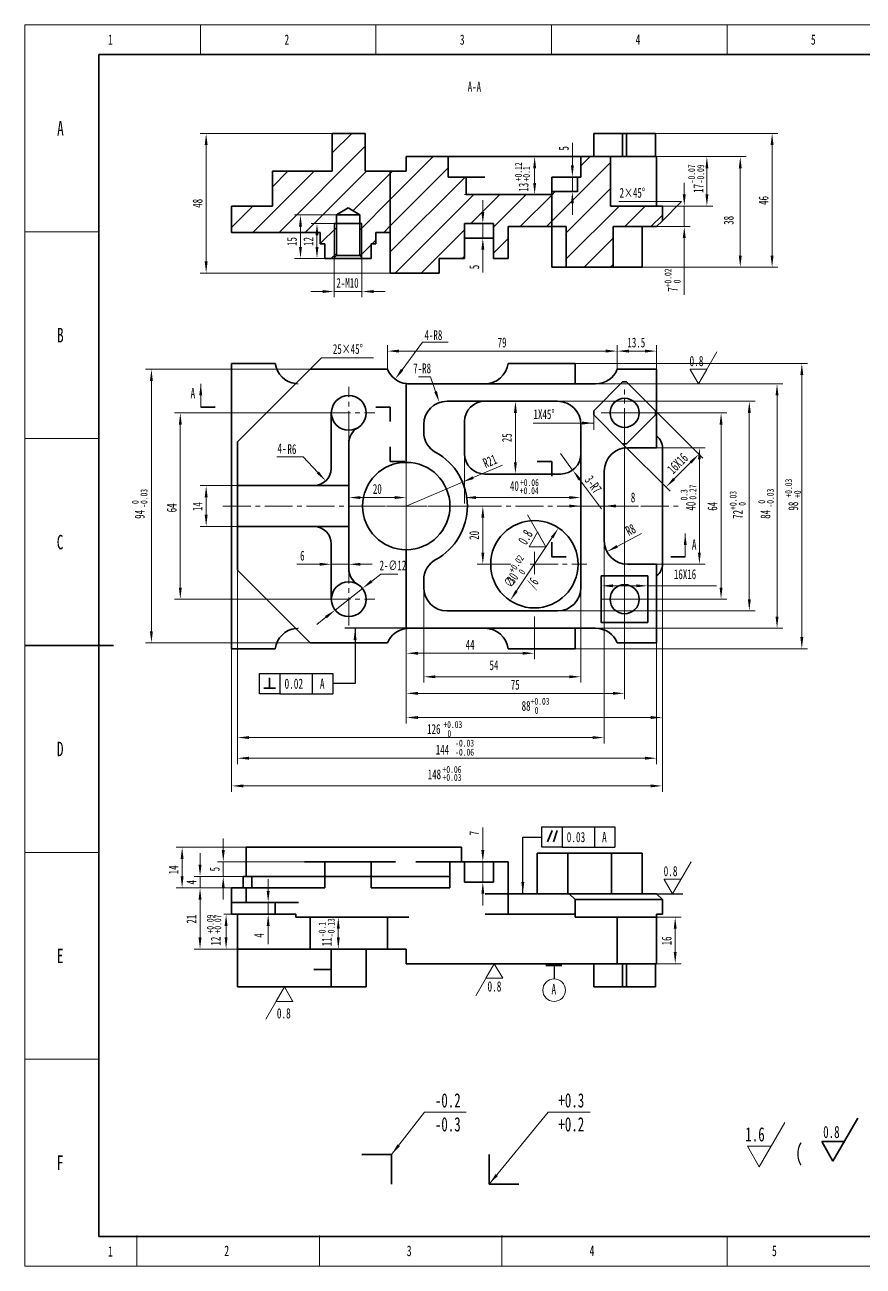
# Model space of a CAD drawing. Header units: millimetres. Extents: x 3154 to 3910, y 100 to 635.
# Drawn here: x 3154 to 3515, y 100 to 635 of the extents above; entities that cross this region are included whole.
import ezdxf

# ---------------------------------------------------------------- set-up
doc = ezdxf.new("R2010")
doc.units = ezdxf.units.MM
doc.linetypes.add('点画线', pattern=[18, 12, -2, 2, -2])
doc.linetypes.add('虚线', pattern=[2, 1, -1])
doc.layers.get('0').update_dxf_attribs({"lineweight": 35})
for name, color, linetype, lineweight in [('EB0', 7, 'Continuous', 35), ('中心线层', 1, '点画线', 18), ('剖面线层', 4, 'Continuous', 18), ('尺寸线层', 3, 'Continuous', 18), ('虚线层', 6, '虚线', 18)]:
    doc.layers.add(name, color=color, linetype=linetype, lineweight=lineweight)
doc.styles.add('UserTxtStyle2', font='', dxfattribs={"width": 0.667})
doc.styles.add('标准', font='', dxfattribs={"width": 0.667})
doc.styles.get('UserTxtStyle2').set_extended_font_data('宋体')
doc.styles.get('标准').set_extended_font_data('宋体')

msp = doc.modelspace()

# ---------------------------------------------------------------- hatches: boundary and pattern name
for points in [[(3232.17, 587.81), (3231.55, 582.79), (3232.8, 582.79)], [(3475.94, 587.81), (3475.31, 582.79), (3476.57, 582.79)], [(3373.67, 577.78), (3373.04, 572.76), (3374.3, 572.76)], [(3447.86, 577.78), (3447.24, 572.76), (3448.49, 572.76)], [(3462.23, 577.78), (3461.6, 572.76), (3462.86, 572.76)], [(3389.92, 569), (3390.55, 574.02), (3389.3, 574.02)], [(3373.67, 561.48), (3374.3, 566.49), (3373.04, 566.49)], [(3389.92, 562.73), (3389.3, 557.71), (3390.55, 557.71)], [(3438.11, 556.46), (3438.74, 561.48), (3437.48, 561.48)], [(3447.86, 556.46), (3448.49, 561.48), (3447.24, 561.48)], [(3272.8, 552.7), (3272.17, 547.68), (3273.43, 547.68)], [(3351.35, 548.94), (3351.98, 553.95), (3350.72, 553.95)], [(3279.91, 548.94), (3279.28, 543.92), (3280.54, 543.92)], [(3438.11, 547.68), (3437.48, 542.67), (3438.74, 542.67)], [(3351.35, 542.67), (3350.72, 537.65), (3351.98, 537.65)], [(3272.8, 533.89), (3273.43, 538.9), (3272.17, 538.9)], [(3279.91, 533.89), (3280.54, 538.9), (3279.28, 538.9)], [(3462.23, 530.13), (3462.86, 535.14), (3461.6, 535.14)], [(3475.94, 530.13), (3476.57, 535.14), (3475.31, 535.14)], [(3232.17, 527.62), (3232.8, 532.63), (3231.55, 532.63)], [(3287.33, 519.7), (3282.31, 520.32), (3282.31, 519.07)], [(3299.24, 519.7), (3304.26, 519.07), (3304.26, 520.32)], [(3310.24, 494.03), (3315.26, 493.4), (3315.26, 494.66)], [(3409.26, 494.03), (3404.24, 494.66), (3404.24, 493.4)], [(3409.26, 494.03), (3414.27, 493.4), (3414.27, 494.66)], [(3426.21, 494.03), (3421.19, 494.66), (3421.19, 493.4)], [(3488.75, 488.74), (3488.12, 483.73), (3489.38, 483.73)], [(3208.6, 486.24), (3207.97, 481.22), (3209.22, 481.22)], [(3313.57, 481.93), (3317.06, 485.59), (3316.05, 486.34)], [(3332.64, 471.89), (3331.59, 476.84), (3330.4, 476.42)], [(3478.07, 479.97), (3477.45, 474.95), (3478.7, 474.95)], [(3365.39, 472.44), (3364.76, 467.43), (3366.02, 467.43)], [(3466.14, 472.44), (3465.51, 467.43), (3466.77, 467.43)], [(3221.04, 467.43), (3220.41, 462.41), (3221.67, 462.41)], [(3453.96, 467.43), (3453.34, 462.41), (3454.59, 462.41)], [(3444.41, 449.62), (3440.42, 446.52), (3441.31, 445.63)], [(3444.63, 452.38), (3444.01, 447.36), (3445.26, 447.36)], [(3365.39, 441.09), (3366.02, 446.11), (3364.76, 446.11)], [(3283.68, 438.08), (3280.73, 442.19), (3279.81, 441.34)], [(3342.61, 437.59), (3347.47, 438.97), (3346.98, 440.13)], [(3390.04, 442.81), (3392.52, 438.4), (3393.53, 439.15)], [(3430.22, 435.43), (3434.21, 438.54), (3433.33, 439.42)], [(3232.17, 436.08), (3231.55, 431.06), (3232.8, 431.06)], [(3293.61, 430.95), (3298.63, 430.33), (3298.63, 431.58)], [(3318.37, 430.95), (3313.35, 431.58), (3313.35, 430.33)], [(3343.45, 430.95), (3348.46, 430.33), (3348.46, 431.58)], [(3393.61, 430.95), (3388.59, 431.58), (3388.59, 430.33)], [(3393.61, 427.3), (3388.59, 427.93), (3388.59, 426.67)], [(3403.64, 427.3), (3408.65, 426.67), (3408.65, 427.93)], [(3232.17, 418.52), (3232.8, 423.54), (3231.55, 423.54)], [(3351.35, 427.3), (3350.72, 422.28), (3351.98, 422.28)], [(3383.98, 417.87), (3380.68, 414.04), (3381.72, 413.35)], [(3351.35, 402.22), (3351.98, 407.23), (3350.72, 407.23)], [(3404.77, 407.62), (3409.51, 409.38), (3408.93, 410.49)], [(3444.63, 402.22), (3445.26, 407.23), (3444.01, 407.23)], [(3286.09, 402.22), (3281.07, 402.85), (3281.07, 401.59)], [(3293.61, 402.22), (3298.63, 401.59), (3298.63, 402.85)], [(3221.04, 387.17), (3221.67, 392.19), (3220.41, 392.19)], [(3299.53, 391.82), (3303.86, 394.43), (3303.08, 395.41)], [(3363.1, 386.57), (3366.41, 390.4), (3365.37, 391.09)], [(3402.38, 392.94), (3407.4, 392.31), (3407.4, 393.56)], [(3422.45, 392.94), (3417.43, 393.56), (3417.43, 392.31)], [(3453.96, 387.17), (3454.59, 392.19), (3453.34, 392.19)], [(3466.14, 382.15), (3466.77, 387.17), (3465.51, 387.17)], [(3287.7, 382.52), (3283.37, 379.91), (3284.14, 378.93)], [(3478.07, 374.63), (3478.7, 379.65), (3477.45, 379.65)], [(3208.6, 368.36), (3209.22, 373.38), (3207.97, 373.38)], [(3488.75, 365.85), (3489.38, 370.87), (3488.12, 370.87)], [(3318.37, 363.89), (3323.38, 363.26), (3323.38, 364.52)], [(3373.54, 363.89), (3368.53, 364.52), (3368.53, 363.26)], [(3325.89, 353.76), (3330.91, 353.13), (3330.91, 354.38)], [(3393.61, 353.76), (3388.59, 354.38), (3388.59, 353.13)], [(3318.37, 346.62), (3323.38, 345.99), (3323.38, 347.25)], [(3412.42, 346.62), (3407.4, 347.25), (3407.4, 345.99)], [(3318.37, 336.21), (3323.38, 335.58), (3323.38, 336.84)], [(3428.72, 336.21), (3423.7, 336.84), (3423.7, 335.58)], [(3245.63, 327.58), (3250.65, 326.95), (3250.65, 328.2)], [(3403.64, 327.58), (3398.62, 328.2), (3398.62, 326.95)], [(3245.63, 318.69), (3250.65, 318.06), (3250.65, 319.32)], [(3426.21, 318.69), (3421.19, 319.32), (3421.19, 318.06)], [(3243.13, 306.75), (3248.14, 306.13), (3248.14, 307.38)], [(3428.72, 306.75), (3423.7, 307.38), (3423.7, 306.13)], [(3221.83, 280.34), (3221.2, 275.33), (3222.45, 275.33)], [(3239.54, 274.07), (3240.17, 279.09), (3238.92, 279.09)], [(3351.35, 274.07), (3351.98, 279.09), (3350.72, 279.09)], [(3229.54, 267.8), (3230.16, 272.82), (3228.91, 272.82)], [(3221.83, 262.79), (3222.45, 267.8), (3221.2, 267.8)], [(3239.54, 267.8), (3238.92, 262.79), (3240.17, 262.79)], [(3229.54, 262.79), (3228.91, 257.77), (3230.16, 257.77)], [(3229.54, 262.79), (3228.91, 257.77), (3230.16, 257.77)], [(3351.35, 265.3), (3350.72, 260.28), (3351.98, 260.28)], [(3258.89, 256.52), (3259.51, 261.53), (3258.26, 261.53)], [(3240.76, 251.5), (3240.13, 246.49), (3241.38, 246.49)], [(3258.89, 251.5), (3258.26, 246.49), (3259.51, 246.49)], [(3289.1, 250.25), (3288.48, 245.23), (3289.73, 245.23)], [(3434.21, 250.25), (3433.59, 245.23), (3434.84, 245.23)], [(3229.54, 236.45), (3230.16, 241.47), (3228.91, 241.47)], [(3240.76, 236.45), (3241.38, 241.47), (3240.13, 241.47)], [(3289.1, 236.45), (3289.73, 241.47), (3288.48, 241.47)], [(3434.21, 230.18), (3434.84, 235.2), (3433.59, 235.2)]]:
    msp.add_hatch(color=0).paths.add_polyline_path(points, flags=0)
at = {"layer": 'EB0', "linetype": 'Continuous', "lineweight": 18}
for points in [[(3229.85, 479.97), (3229.22, 474.95), (3230.47, 474.95)], [(3438.53, 415.46), (3437.9, 410.45), (3439.16, 410.45)]]:
    msp.add_hatch(color=7, dxfattribs=at).paths.add_polyline_path(points, flags=0)
at = {"layer": '尺寸线层'}
msp.add_hatch(color=0, dxfattribs=at).paths.add_polyline_path([(3399.12, 463.03), (3394.1, 462.41), (3394.1, 463.66)], flags=0)
at = {"layer": '尺寸线层', "linetype": 'Continuous', "lineweight": -2}
for points in [[(3296.33, 374.63), (3296.96, 369.61), (3295.7, 369.61)], [(3368.57, 260.28), (3367.95, 265.3), (3369.2, 265.3)]]:
    msp.add_hatch(color=0, dxfattribs=at).paths.add_polyline_path(points, flags=0)
at = {"layer": '尺寸线层', "linetype": 'Continuous', "lineweight": 18}
for points in [[(3311.98, 147.95), (3314.61, 152.35), (3315.62, 151.57)], [(3354.08, 135.22), (3356.82, 139.56), (3357.8, 138.75)]]:
    msp.add_hatch(color=7, dxfattribs=at).paths.add_polyline_path(points, flags=0)

# ---------------------------------------------------------------- linework, layer by layer
at = {"color": 7}
for p, q in [((3502.18, 145.15), (3512.85, 163.64)), ((3497.33, 153.55), (3507.03, 153.55)), ((3502.18, 145.15), (3497.33, 153.55))]:
    msp.add_line(p, q, dxfattribs=at)
at = {"layer": 'EB0', "color": 7, "linetype": 'Continuous', "lineweight": 18}
for p, q in [((3154.07, 99.91), (3154.07, 634.56)), ((3154.07, 634.56), (3910.22, 634.56)), ((3229.68, 621.83), (3229.68, 634.56)), ((3305.3, 621.83), (3305.3, 634.56)), ((3380.91, 621.83), (3380.91, 634.56)), ((3456.53, 621.83), (3456.53, 634.56)), ((3154.07, 545.45), (3185.89, 545.45)), ((3229.85, 469.93), (3229.85, 479.97)), ((3154.07, 456.34), (3185.89, 456.34)), ((3438.53, 405.43), (3438.53, 415.46)), ((3154.07, 367.23), (3185.89, 367.23)), ((3154.07, 278.12), (3185.89, 278.12)), ((3154.07, 189.01), (3185.89, 189.01)), ((3202.28, 99.91), (3202.28, 113.15)), ((3280.94, 99.91), (3280.94, 113.15)), ((3359.6, 99.91), (3359.6, 113.15)), ((3456.53, 99.91), (3456.53, 112.64)), ((3910.22, 99.91), (3154.07, 99.91))]:
    msp.add_line(p, q, dxfattribs=at)
at = {"layer": 'EB0', "color": 7, "linetype": 'Continuous', "lineweight": 35}
for p, q in [((3185.89, 621.83), (3185.89, 112.64)), ((3897.49, 621.83), (3185.89, 621.83)), ((3286.52, 571.51), (3286.52, 587.81)), ((3286.52, 587.81), (3300.71, 587.81)), ((3300.71, 587.81), (3300.71, 571.51)), ((3399.12, 587.81), (3411.53, 587.81)), ((3399.12, 587.81), (3399.12, 577.78)), ((3411.53, 587.81), (3413.3, 587.81)), ((3411.53, 587.81), (3411.53, 577.78)), ((3413.3, 587.81), (3425.72, 587.81)), ((3413.3, 587.81), (3413.3, 577.78)), ((3425.72, 587.81), (3425.72, 577.78)), ((3336.4, 577.78), (3318.37, 577.78)), ((3318.37, 571.51), (3318.37, 577.78)), ((3383.57, 577.78), (3336.4, 577.78)), ((3336.4, 569), (3336.4, 577.78)), ((3393.61, 577.78), (3383.57, 577.78)), ((3406.31, 577.78), (3393.61, 577.78)), ((3393.61, 577.78), (3393.61, 569)), ((3406.31, 577.78), (3413.67, 577.78)), ((3406.31, 577.78), (3406.31, 556.46)), ((3413.67, 577.78), (3426.21, 577.78)), ((3426.21, 577.78), (3426.21, 556.46)), ((3260.68, 571.51), (3286.52, 571.51)), ((3260.68, 571.51), (3260.68, 556.46)), ((3300.71, 571.51), (3311.46, 571.51)), ((3311.46, 571.51), (3318.37, 571.51)), ((3311.46, 527.62), (3311.46, 571.51)), ((3336.4, 569), (3344.12, 569)), ((3352.22, 569), (3344.12, 569)), ((3344.12, 561.48), (3344.12, 569)), ((3392.08, 569), (3381.02, 569)), ((3381.02, 562.73), (3381.02, 569)), ((3392.08, 569), (3393.61, 569)), ((3392.08, 569), (3392.08, 562.73)), ((3344.12, 561.48), (3381.02, 561.48)), ((3381.02, 562.73), (3392.08, 562.73)), ((3381.02, 547.68), (3381.02, 562.73)), ((3260.68, 556.46), (3243.13, 556.46)), ((3243.13, 556.46), (3243.13, 545.17)), ((3428.72, 556.46), (3406.31, 556.46)), ((3428.72, 550.19), (3428.72, 556.46)), ((3293.29, 555.71), (3288.27, 552.7)), ((3298.3, 552.7), (3288.27, 552.7)), ((3288.27, 552.7), (3288.27, 535.14)), ((3298.3, 552.7), (3293.29, 555.71)), ((3298.3, 535.14), (3298.3, 552.7)), ((3343.46, 542.67), (3343.46, 548.94)), ((3355.97, 548.94), (3343.46, 548.94)), ((3355.97, 548.94), (3355.97, 542.67)), ((3362.26, 547.68), (3381.02, 547.68)), ((3362.26, 547.68), (3362.26, 533.89)), ((3381.02, 530.13), (3381.02, 547.68)), ((3381.02, 547.68), (3387.31, 547.68)), ((3387.31, 547.68), (3387.31, 530.13)), ((3407.42, 547.68), (3426.21, 547.68)), ((3407.42, 530.13), (3407.42, 547.68)), ((3419.94, 530.13), (3419.94, 547.68)), ((3428.72, 550.19), (3426.21, 547.68)), ((3281.34, 545.17), (3243.13, 545.17)), ((3281.34, 545.17), (3281.34, 540.16)), ((3281.34, 540.16), (3283.25, 540.16)), ((3283.25, 540.16), (3283.25, 533.89)), ((3303.32, 533.89), (3303.32, 540.16)), ((3305.23, 540.16), (3303.32, 540.16)), ((3311.46, 545.17), (3305.23, 545.17)), ((3305.23, 540.16), (3305.23, 545.17)), ((3343.45, 533.89), (3343.45, 542.67)), ((3343.46, 542.67), (3343.45, 542.67)), ((3343.46, 542.67), (3355.97, 542.67)), ((3355.99, 542.67), (3355.97, 542.67)), ((3355.99, 542.67), (3355.99, 533.89)), ((3288.27, 535.14), (3287.02, 533.89)), ((3288.27, 535.14), (3298.3, 535.14)), ((3299.56, 533.89), (3298.3, 535.14)), ((3283.25, 533.89), (3287.02, 533.89)), ((3299.56, 533.89), (3287.02, 533.89)), ((3299.56, 533.89), (3303.32, 533.89)), ((3332.49, 533.89), (3332.49, 527.62)), ((3343.45, 533.89), (3332.49, 533.89)), ((3362.26, 533.89), (3355.99, 533.89)), ((3387.31, 530.13), (3381.02, 530.13)), ((3407.42, 530.13), (3387.31, 530.13)), ((3419.94, 530.13), (3407.42, 530.13)), ((3332.49, 527.62), (3311.46, 527.62)), ((3243.13, 488.74), (3261.95, 488.74)), ((3243.13, 365.85), (3243.13, 488.74)), ((3362.24, 488.74), (3391.1, 488.74)), ((3391.1, 488.74), (3391.1, 479.97)), ((3245.63, 454.89), (3276.98, 486.24)), ((3276.98, 486.24), (3310.24, 486.24)), ((3426.21, 486.24), (3409.26, 486.24)), ((3426.21, 452.38), (3426.21, 486.24)), ((3318.37, 480.04), (3318.37, 446.11)), ((3399.94, 479.97), (3319.56, 479.97)), ((3411.53, 480.73), (3399.12, 468.31)), ((3413.3, 480.73), (3411.53, 480.73)), ((3425.72, 468.31), (3413.3, 480.73)), ((3383.57, 472.44), (3335.92, 472.44)), ((3236.12, 469.93), (3229.85, 469.93)), ((3286.09, 443.6), (3286.09, 467.43)), ((3311.46, 469.93), (3305.19, 469.93)), ((3311.46, 463.66), (3311.46, 469.93)), ((3399.12, 468.31), (3399.12, 466.54)), ((3399.12, 466.54), (3411.53, 454.13)), ((3413.3, 454.13), (3425.72, 466.54)), ((3425.72, 466.54), (3425.72, 468.31)), ((3325.89, 462.41), (3325.89, 459.15)), ((3343.45, 463.66), (3343.45, 449.87)), ((3393.61, 392.19), (3393.61, 462.41)), ((3245.63, 436.08), (3245.63, 454.89)), ((3293.61, 454.39), (3293.61, 436.08)), ((3311.46, 446.49), (3311.46, 452.76)), ((3411.53, 454.13), (3413.3, 454.13)), ((3413.67, 452.38), (3426.21, 452.38)), ((3428.72, 452.38), (3428.72, 402.22)), ((3317.73, 446.49), (3311.46, 446.49)), ((3381.02, 446.49), (3374.75, 446.49)), ((3381.02, 440.22), (3381.02, 446.49)), ((3352.22, 441.09), (3384.83, 441.09)), ((3403.64, 412.25), (3403.64, 442.35)), ((3245.63, 418.52), (3245.63, 436.08)), ((3245.63, 436.08), (3293.61, 436.08)), ((3293.61, 436.08), (3293.61, 418.52)), ((3245.63, 399.71), (3245.63, 418.52)), ((3293.61, 418.52), (3245.63, 418.52)), ((3293.61, 418.52), (3293.61, 400.2)), ((3381.02, 405.43), (3381.02, 411.7)), ((3286.09, 387.17), (3286.09, 411)), ((3318.37, 408.49), (3318.37, 374.56)), ((3387.29, 405.43), (3381.02, 405.43)), ((3426.21, 402.22), (3413.67, 402.22)), ((3426.21, 368.36), (3426.21, 402.22)), ((3438.53, 405.43), (3432.26, 405.43)), ((3276.98, 368.36), (3245.63, 399.71)), ((3402.38, 397.2), (3402.38, 377.14)), ((3422.45, 397.2), (3402.38, 397.2)), ((3422.45, 377.14), (3422.45, 397.2)), ((3325.89, 395.45), (3325.89, 392.19)), ((3335.92, 382.15), (3383.57, 382.15)), ((3399.94, 374.63), (3319.56, 374.63)), ((3391.1, 374.63), (3391.1, 365.85)), ((3402.38, 377.14), (3422.45, 377.14)), ((3154.07, 367.23), (3192.26, 367.23)), ((3261.95, 365.85), (3243.13, 365.85)), ((3310.24, 368.36), (3276.98, 368.36)), ((3391.1, 365.85), (3362.24, 365.85)), ((3409.26, 368.36), (3426.21, 368.36)), ((3295.02, 280.34), (3249.4, 280.34)), ((3249.4, 280.34), (3249.4, 267.8)), ((3305.31, 280.34), (3295.02, 280.34)), ((3342.19, 280.34), (3305.31, 280.34)), ((3342.19, 274.07), (3342.19, 280.34)), ((3274.48, 274.07), (3283.25, 274.07)), ((3283.25, 274.07), (3303.32, 274.07)), ((3283.25, 274.07), (3283.25, 267.8)), ((3303.32, 274.07), (3313.78, 274.07)), ((3303.32, 274.07), (3303.32, 267.8)), ((3337.18, 274.07), (3322.47, 274.07)), ((3343.45, 274.07), (3337.18, 274.07)), ((3337.18, 274.07), (3337.18, 262.79)), ((3355.99, 274.07), (3343.45, 274.07)), ((3343.45, 265.3), (3343.45, 274.07)), ((3362.26, 274.07), (3355.99, 274.07)), ((3355.99, 265.3), (3355.99, 274.07)), ((3362.26, 274.07), (3362.26, 260.28)), ((3374.8, 277.84), (3388.02, 277.84)), ((3374.8, 277.84), (3374.8, 260.28)), ((3388.02, 277.84), (3406.72, 277.84)), ((3388.02, 277.84), (3388.02, 260.28)), ((3406.72, 277.84), (3419.94, 277.84)), ((3406.72, 277.84), (3406.72, 260.28)), ((3419.94, 277.84), (3419.94, 260.28)), ((3248.14, 267.8), (3251.9, 267.8)), ((3248.14, 267.8), (3248.14, 262.79)), ((3251.9, 267.8), (3275.73, 267.8)), ((3251.9, 267.8), (3251.9, 262.79)), ((3275.73, 267.8), (3283.25, 267.8)), ((3283.25, 267.8), (3293.29, 267.8)), ((3283.25, 267.8), (3283.25, 262.79)), ((3293.29, 267.8), (3303.32, 267.8)), ((3303.32, 267.8), (3310.84, 267.8)), ((3303.32, 267.8), (3303.32, 266.55)), ((3303.32, 267.8), (3303.32, 266.55)), ((3310.84, 267.8), (3329.65, 267.8)), ((3329.65, 267.8), (3337.18, 267.8)), ((3243.13, 262.79), (3243.13, 256.52)), ((3249.4, 262.79), (3243.13, 262.79)), ((3283.25, 262.79), (3249.4, 262.79)), ((3249.4, 262.79), (3249.4, 256.52)), ((3303.32, 262.79), (3303.32, 266.55)), ((3303.32, 262.79), (3303.32, 266.55)), ((3303.32, 262.79), (3337.18, 262.79)), ((3343.45, 265.3), (3355.99, 265.3)), ((3352.29, 260.28), (3362.24, 260.28)), ((3388.59, 260.28), (3362.24, 260.28)), ((3362.24, 251.5), (3362.24, 260.28)), ((3388.59, 260.28), (3399.88, 260.28)), ((3391.1, 257.77), (3388.59, 260.28)), ((3399.88, 257.77), (3391.1, 257.77)), ((3391.1, 251.5), (3391.1, 257.77)), ((3399.88, 260.28), (3422.45, 260.28)), ((3422.45, 257.77), (3399.88, 257.77)), ((3422.45, 260.28), (3426.21, 260.28)), ((3428.72, 257.77), (3422.45, 257.77)), ((3428.72, 257.77), (3426.21, 260.28)), ((3428.72, 251.5), (3428.72, 257.77)), ((3261.95, 256.52), (3243.13, 256.52)), ((3243.13, 256.52), (3243.13, 251.5)), ((3243.13, 251.5), (3261.95, 251.5)), ((3245.63, 251.5), (3245.63, 236.45)), ((3271.9, 256.52), (3261.95, 256.52)), ((3261.95, 251.5), (3261.95, 256.52)), ((3261.95, 251.5), (3270.78, 251.5)), ((3270.78, 251.5), (3270.78, 250.25)), ((3352.29, 251.5), (3362.24, 251.5)), ((3362.24, 251.5), (3391.1, 251.5)), ((3391.1, 250.25), (3391.1, 251.5)), ((3426.21, 251.5), (3426.21, 250.25)), ((3426.21, 251.5), (3428.72, 251.5)), ((3276.98, 250.25), (3270.78, 250.25)), ((3276.98, 250.25), (3276.98, 236.45)), ((3276.98, 250.25), (3310.24, 250.25)), ((3310.24, 250.25), (3319.54, 250.25)), ((3310.24, 236.45), (3310.24, 250.25)), ((3399.94, 250.25), (3391.1, 250.25)), ((3409.26, 250.25), (3399.94, 250.25)), ((3426.21, 250.25), (3409.26, 250.25)), ((3409.26, 250.25), (3409.26, 230.18)), ((3426.21, 230.18), (3426.21, 250.25)), ((3245.63, 220.15), (3245.63, 236.45)), ((3245.63, 236.45), (3276.98, 236.45)), ((3276.98, 236.45), (3310.24, 236.45)), ((3286.09, 236.45), (3286.09, 227.68)), ((3286.09, 227.68), (3286.09, 236.45)), ((3301.14, 220.15), (3301.14, 236.45)), ((3310.24, 236.45), (3318.37, 236.45)), ((3318.37, 236.45), (3318.37, 230.18)), ((3319.56, 230.18), (3318.37, 230.18)), ((3399.94, 230.18), (3319.56, 230.18)), ((3399.12, 220.15), (3399.12, 230.18)), ((3409.26, 230.18), (3399.94, 230.18)), ((3426.21, 230.18), (3409.26, 230.18)), ((3411.53, 220.15), (3411.53, 230.18)), ((3413.3, 220.15), (3413.3, 230.18)), ((3425.72, 220.15), (3425.72, 230.18)), ((3286.09, 227.68), (3278.57, 227.68)), ((3286.09, 227.68), (3286.09, 220.15)), ((3245.63, 220.15), (3286.09, 220.15)), ((3301.14, 220.15), (3286.09, 220.15)), ((3411.53, 220.15), (3399.12, 220.15)), ((3413.3, 220.15), (3411.53, 220.15)), ((3425.72, 220.15), (3413.3, 220.15)), ((3299.25, 147.95), (3311.98, 147.95)), ((3311.98, 147.95), (3311.98, 135.22)), ((3354.08, 147.95), (3354.08, 135.22)), ((3354.08, 135.22), (3366.81, 135.22)), ((3185.89, 112.64), (3897.49, 112.64))]:
    msp.add_line(p, q, dxfattribs=at)
at = {"layer": 'EB0', "lineweight": 9}
for p, q in [((3427.05, 577.78), (3450.37, 577.78)), ((3429.56, 556.46), (3450.37, 556.46)), ((3447.85, 486.24), (3440.61, 486.24)), ((3440.61, 486.24), (3440.61, 486.24)), ((3440.61, 486.24), (3440.69, 486.11)), ((3440.69, 486.11), (3440.69, 486.11)), ((3440.69, 486.11), (3444.23, 479.97)), ((3444.23, 479.97), (3447.77, 486.11)), ((3447.77, 486.11), (3447.85, 486.24)), ((3447.77, 486.11), (3447.77, 486.11)), ((3447.85, 486.24), (3447.85, 486.24)), ((3426.21, 452.38), (3447.14, 452.38)), ((3374.93, 415.99), (3371.31, 409.72)), ((3375, 415.86), (3374.93, 415.99)), ((3374.93, 415.99), (3374.93, 415.99)), ((3378.55, 409.72), (3375, 415.86)), ((3375, 415.86), (3375, 415.86)), ((3371.31, 409.72), (3371.31, 409.72)), ((3371.31, 409.72), (3371.46, 409.72)), ((3371.46, 409.72), (3371.46, 409.72)), ((3371.46, 409.72), (3378.55, 409.72)), ((3426.21, 402.22), (3447.14, 402.22)), ((3255.16, 355.19), (3255.16, 351.43)), ((3255.16, 355.19), (3255.16, 355.19)), ((3263.94, 355.19), (3255.16, 355.19)), ((3263.94, 355.19), (3263.94, 355.19)), ((3277.9, 355.19), (3263.94, 355.19)), ((3277.9, 355.19), (3277.9, 355.19)), ((3286.68, 355.19), (3277.9, 355.19)), ((3286.68, 355.19), (3286.68, 355.19)), ((3286.68, 351.43), (3286.68, 355.19)), ((3255.16, 351.43), (3255.16, 346.41)), ((3255.16, 351.43), (3255.16, 351.43)), ((3286.68, 351.43), (3286.68, 351.43)), ((3286.68, 350.8), (3286.68, 351.43)), ((3286.68, 350.8), (3286.68, 350.8)), ((3286.68, 346.41), (3286.68, 350.8)), ((3255.16, 346.41), (3263.94, 346.41)), ((3255.16, 346.41), (3255.16, 346.41)), ((3263.94, 346.41), (3277.9, 346.41)), ((3263.94, 346.41), (3263.94, 346.41)), ((3277.9, 346.41), (3286.68, 346.41)), ((3277.9, 346.41), (3277.9, 346.41)), ((3376.7, 289.11), (3376.7, 285.35)), ((3376.7, 289.11), (3376.7, 289.11)), ((3385.48, 289.11), (3376.7, 289.11)), ((3385.48, 289.11), (3385.48, 289.11)), ((3399.44, 289.11), (3385.48, 289.11)), ((3399.44, 289.11), (3399.44, 289.11)), ((3408.22, 289.11), (3399.44, 289.11)), ((3408.22, 289.11), (3408.22, 289.11)), ((3408.22, 285.35), (3408.22, 289.11)), ((3376.7, 285.35), (3376.7, 284.72)), ((3376.7, 285.35), (3376.7, 285.35)), ((3376.7, 284.72), (3376.7, 280.33)), ((3376.7, 284.72), (3376.7, 284.72)), ((3408.22, 285.35), (3408.22, 285.35)), ((3408.22, 280.33), (3408.22, 285.35)), ((3249.4, 280.34), (3219.32, 280.34)), ((3376.7, 280.33), (3385.48, 280.33)), ((3376.7, 280.33), (3376.7, 280.33)), ((3385.48, 280.33), (3399.44, 280.33)), ((3385.48, 280.33), (3385.48, 280.33)), ((3399.44, 280.33), (3408.22, 280.33)), ((3399.44, 280.33), (3399.44, 280.33)), ((3283.25, 274.07), (3237.04, 274.07)), ((3248.14, 267.8), (3227.03, 267.8)), ((3283.25, 267.8), (3237.04, 267.8)), ((3251.9, 262.79), (3219.32, 262.79)), ((3243.13, 262.79), (3227.03, 262.79)), ((3243.13, 262.79), (3227.03, 262.79)), ((3429.45, 266.55), (3429.53, 266.42)), ((3429.45, 266.55), (3429.45, 266.55)), ((3436.69, 266.55), (3429.45, 266.55)), ((3429.53, 266.42), (3433.07, 260.28)), ((3429.53, 266.42), (3429.53, 266.42)), ((3433.07, 260.28), (3436.62, 266.42)), ((3436.62, 266.42), (3436.69, 266.55)), ((3436.62, 266.42), (3436.62, 266.42)), ((3436.69, 266.55), (3436.69, 266.55)), ((3245.63, 251.5), (3239.85, 251.5)), ((3245.63, 236.45), (3227.03, 236.45)), ((3245.63, 236.45), (3238.25, 236.45)), ((3356.3, 230.18), (3352.68, 223.91)), ((3359.92, 223.91), (3356.3, 230.18)), ((3265.86, 220.15), (3262.32, 214.01)), ((3269.41, 214.01), (3265.86, 220.15)), ((3352.68, 223.91), (3359.92, 223.91)), ((3352.68, 223.91), (3352.68, 223.91)), ((3359.92, 223.91), (3359.92, 223.91)), ((3262.32, 214.01), (3262.24, 213.88)), ((3262.24, 213.88), (3269.48, 213.88)), ((3262.24, 213.88), (3262.24, 213.88)), ((3262.32, 214.01), (3262.32, 214.01)), ((3269.41, 214.01), (3269.41, 214.01)), ((3269.48, 213.88), (3269.41, 214.01)), ((3269.48, 213.88), (3269.48, 213.88))]:
    msp.add_line(p, q, dxfattribs=at)
at = {"layer": 'EB0', "lineweight": 18}
for p, q in [((3447.86, 572.76), (3447.86, 561.48)), ((3325.36, 497.87), (3316.56, 485.97)), ((3336.38, 497.87), (3325.36, 497.87)), ((3323.58, 482.89), (3328.83, 482.89)), ((3328.83, 482.89), (3331, 476.63)), ((3262.63, 448.54), (3273.99, 448.54)), ((3273.99, 448.54), (3280.27, 441.76)), ((3444.63, 447.36), (3444.63, 407.23)), ((3419.74, 415.41), (3409.22, 409.94)), ((3307.41, 398.02), (3303.47, 394.92)), ((3314.7, 398.02), (3307.41, 398.02)), ((3287.7, 382.52), (3299.53, 391.82)), ((3283.76, 379.42), (3279.81, 376.32)), ((3239.54, 279.09), (3239.54, 284.11)), ((3221.83, 275.33), (3221.83, 267.8)), ((3229.54, 272.82), (3229.54, 277.84)), ((3239.54, 274.07), (3239.54, 267.8)), ((3229.54, 267.8), (3229.54, 262.79)), ((3239.54, 262.79), (3239.54, 257.77)), ((3229.54, 257.77), (3229.54, 252.76)), ((3229.54, 257.77), (3229.54, 241.47)), ((3240.76, 246.49), (3240.76, 241.47))]:
    msp.add_line(p, q, dxfattribs=at)
at = {"layer": 'EB0', "color": 7}
msp.add_line((3299.24, 548.94), (3287.33, 548.94), dxfattribs=at)
at = {"layer": 'EB0', "color": 7, "lineweight": -2}
for p, q in [((3287.33, 548.94), (3287.33, 533.89)), ((3299.24, 533.89), (3299.24, 548.94))]:
    msp.add_line(p, q, dxfattribs=at)
at = {"layer": 'EB0', "lineweight": 35}
for p, q in [((3259.53, 353.31), (3259.53, 348.9)), ((3257.01, 348.9), (3262.08, 348.9)), ((3378.43, 229.36), (3385.33, 229.36))]:
    msp.add_line(p, q, dxfattribs=at)
at = {"layer": 'EB0'}
for p, q in [((3379.18, 282.65), (3381.22, 287.54)), ((3383.4, 287.54), (3381.84, 282.65))]:
    msp.add_line(p, q, dxfattribs=at)
at = {"layer": 'EB0', "color": 7, "linetype": 'Continuous', "lineweight": 35}
for centre, radius in [((3293.61, 467.43), 7.52), ((3412.42, 467.43), 6.27), ((3373.54, 402.22), 18.81), ((3293.61, 387.17), 7.52), ((3412.42, 387.17), 6.27)]:
    msp.add_circle(centre, radius, dxfattribs=at)
at = {"layer": 'EB0', "lineweight": 9}
msp.add_circle((3382.03, 218.74), 4.86, dxfattribs=at)
at = {"layer": 'EB0', "color": 7, "linetype": 'Continuous', "lineweight": 35}
for centre, radius, start, end in [((3271.9, 490), 10.03, 187.1808, 263.5532), ((3352.29, 490), 10.03, 270, 352.8192), ((3319.54, 490), 10.03, 202.0243, 263.272), ((3399.96, 490), 10.03, 269.917, 337.9757), ((3319.54, 490), 10.03, 263.272, 270.083), ((3335.92, 462.41), 10.03, 90, 180), ((3352.22, 463.66), 8.78, 90, 180), ((3383.57, 462.41), 10.03, 0, 90), ((3301.14, 454.39), 7.52, 120, 180), ((3335.92, 459.15), 10.03, 180, 241.1343), ((3422.45, 452.38), 6.27, 0, 53.1301), ((3318.37, 427.3), 26.33, 298.8657, 61.1343), ((3352.22, 449.87), 8.78, 180, 270), ((3384.83, 449.87), 8.78, 270, 360), ((3413.67, 442.35), 10.03, 90, 180), ((3318.37, 427.3), 18.81, 90, 270), ((3318.37, 427.3), 18.81, 270, 90), ((3278.57, 443.6), 7.52, 270, 360), ((3278.57, 411), 7.52, 0, 90), ((3413.67, 412.25), 10.03, 180, 270), ((3335.92, 395.45), 10.03, 118.8657, 180), ((3422.45, 402.22), 6.27, 306.8699, 0), ((3301.14, 400.2), 7.52, 180, 240), ((3335.92, 392.19), 10.03, 180, 270), ((3383.57, 392.19), 10.03, 270, 360), ((3271.9, 364.6), 10.03, 96.4468, 172.8192), ((3319.54, 364.6), 10.03, 96.728, 157.9757), ((3319.54, 364.6), 10.03, 89.917, 96.728), ((3352.29, 364.6), 10.03, 7.1808, 90), ((3399.96, 364.6), 10.03, 22.0243, 90.083)]:
    msp.add_arc(centre, radius, start, end, dxfattribs=at)
at = {"layer": '中心线层', "color": 7, "linetype": '点画线', "lineweight": 18}
for p, q in [((3293.61, 456.14), (3293.61, 478.71)), ((3412.42, 457.39), (3412.42, 477.46)), ((3282.33, 467.43), (3304.9, 467.43)), ((3402.38, 467.43), (3422.45, 467.43)), ((3318.37, 404.73), (3318.37, 449.87)), ((3295.79, 427.3), (3340.94, 427.3)), ((3373.54, 397.9), (3373.54, 407.59)), ((3371.73, 402.22), (3396.11, 402.22)), ((3293.61, 375.88), (3293.61, 398.46)), ((3412.42, 377.14), (3412.42, 397.2)), ((3282.33, 387.17), (3304.9, 387.17)), ((3402.38, 387.17), (3422.45, 387.17))]:
    msp.add_line(p, q, dxfattribs=at)
at = {"layer": '中心线层', "color": 7}
msp.add_line((3239.42, 427.3), (3435.96, 427.3), dxfattribs=at)
at = {"layer": '剖面线层', "color": 7, "linetype": 'Continuous', "lineweight": 18}
for p, q in [((3286.52, 579.36), (3294.97, 587.81)), ((3263.59, 545.17), (3300.71, 582.29)), ((3311.46, 559.26), (3329.98, 577.78)), ((3318.37, 577.43), (3318.72, 577.78)), ((3393.61, 573.84), (3397.55, 577.78)), ((3311.46, 548), (3336.4, 572.94)), ((3381.02, 549.99), (3406.31, 575.28)), ((3252.33, 545.17), (3278.66, 571.51)), ((3260.68, 564.79), (3267.4, 571.51)), ((3274.85, 545.17), (3301.19, 571.51)), ((3295.39, 554.45), (3311.46, 570.52)), ((3311.46, 570.52), (3312.45, 571.51)), ((3311.46, 536.74), (3343.72, 569)), ((3313.6, 527.62), (3347.46, 561.48)), ((3346.18, 548.94), (3358.72, 561.48)), ((3355.97, 547.47), (3369.98, 561.48)), ((3381.02, 561.25), (3382.5, 562.73)), ((3387.31, 545.02), (3406.31, 564.02)), ((3243.13, 547.23), (3252.35, 556.46)), ((3298.3, 546.1), (3311.46, 559.26)), ((3367.45, 547.68), (3381.02, 561.25)), ((3387.31, 533.76), (3410.01, 556.46)), ((3412.5, 547.68), (3421.27, 556.46)), ((3423.76, 547.68), (3428.72, 552.64)), ((3281.34, 540.4), (3288.27, 547.33)), ((3308.64, 545.17), (3311.46, 548)), ((3324.86, 527.62), (3343.46, 546.21)), ((3378.71, 547.68), (3381.02, 549.99)), ((3303.62, 540.16), (3305.23, 541.77)), ((3355.99, 536.22), (3362.26, 542.49)), ((3394.94, 530.13), (3407.42, 542.61)), ((3286.09, 533.89), (3288.27, 536.07)), ((3298.45, 534.99), (3303.32, 539.86)), ((3342.4, 533.89), (3343.45, 534.94)), ((3406.2, 530.13), (3407.42, 531.35))]:
    msp.add_line(p, q, dxfattribs=at)
at = {"layer": '尺寸线层', "color": 7}
for p, q in [((3286.52, 587.81), (3229.66, 587.81)), ((3411.53, 587.81), (3478.45, 587.81)), ((3376.82, 577.78), (3371.16, 577.78)), ((3426.21, 577.78), (3453.46, 577.78)), ((3426.21, 577.78), (3464.74, 577.78)), ((3386.06, 569), (3392.43, 569)), ((3374.08, 561.48), (3371.16, 561.48)), ((3386.67, 562.73), (3392.43, 562.73)), ((3428.72, 556.46), (3440.62, 556.46)), ((3288.27, 552.7), (3270.29, 552.7)), ((3287.33, 548.94), (3277.4, 548.94)), ((3348.05, 548.94), (3353.86, 548.94)), ((3426.21, 547.68), (3440.62, 547.68)), ((3348.3, 542.67), (3353.86, 542.67)), ((3287.02, 533.89), (3270.29, 533.89)), ((3287.02, 533.89), (3277.4, 533.89)), ((3287.33, 533.89), (3287.33, 517.19)), ((3299.24, 533.89), (3299.24, 517.19)), ((3419.94, 530.13), (3478.45, 530.13)), ((3419.94, 530.13), (3464.74, 530.13)), ((3311.46, 527.62), (3229.66, 527.62)), ((3310.24, 486.24), (3310.24, 496.54)), ((3409.26, 486.24), (3409.26, 496.54)), ((3409.26, 486.24), (3409.26, 496.54)), ((3426.21, 486.24), (3426.21, 496.54)), ((3391.1, 488.74), (3491.26, 488.74)), ((3276.98, 486.24), (3206.09, 486.24)), ((3399.94, 479.97), (3480.58, 479.97)), ((3365.68, 472.44), (3362.88, 472.44)), ((3383.57, 472.44), (3468.65, 472.44)), ((3293.61, 467.43), (3218.53, 467.43)), ((3412.42, 467.43), (3456.47, 467.43)), ((3412.42, 467.43), (3412.42, 344.11)), ((3425.72, 468.31), (3446.18, 447.85)), ((3293.61, 456.14), (3293.61, 428.44)), ((3393.61, 456.42), (3393.61, 428.44)), ((3318.37, 449.87), (3318.37, 428.44)), ((3343.45, 449.87), (3343.45, 428.44)), ((3411.53, 454.13), (3432, 433.66)), ((3362.38, 441.09), (3367.9, 441.09)), ((3245.63, 436.08), (3229.66, 436.08)), ((3393.61, 424.33), (3393.61, 429.81)), ((3403.64, 423.82), (3403.64, 429.81)), ((3318.37, 427.3), (3318.37, 344.11)), ((3340.94, 427.3), (3353.86, 427.3)), ((3245.63, 418.52), (3229.66, 418.52)), ((3245.63, 418.52), (3245.63, 316.18)), ((3245.63, 418.52), (3245.63, 325.07)), ((3403.64, 412.25), (3403.64, 325.07)), ((3293.61, 407.1), (3293.61, 399.71)), ((3286.09, 405.57), (3286.09, 399.71)), ((3363.36, 402.22), (3348.84, 402.22)), ((3428.72, 402.22), (3428.72, 333.7)), ((3428.72, 402.22), (3428.72, 304.25)), ((3325.89, 392.19), (3325.89, 351.25)), ((3393.61, 392.19), (3393.61, 351.25)), ((3402.38, 383.61), (3402.38, 395.44)), ((3422.45, 382.09), (3422.45, 395.44)), ((3293.61, 387.17), (3218.53, 387.17)), ((3412.42, 387.17), (3456.47, 387.17)), ((3373.54, 379.65), (3373.54, 361.38)), ((3383.57, 382.15), (3468.65, 382.15)), ((3318.37, 374.56), (3318.37, 361.38)), ((3318.37, 374.56), (3318.37, 333.7)), ((3399.94, 374.63), (3480.58, 374.63)), ((3276.98, 368.36), (3206.09, 368.36)), ((3243.13, 365.85), (3243.13, 304.25)), ((3391.1, 365.85), (3491.26, 365.85)), ((3426.21, 368.36), (3426.21, 316.18)), ((3350.09, 274.07), (3353.86, 274.07)), ((3249.4, 262.79), (3229.66, 262.79)), ((3349.83, 265.3), (3353.86, 265.3)), ((3255.58, 256.52), (3261.39, 256.52)), ((3255.58, 251.5), (3261.39, 251.5)), ((3276.98, 250.25), (3291.61, 250.25)), ((3426.21, 250.25), (3436.72, 250.25)), ((3245.63, 236.45), (3239.35, 236.45)), ((3245.63, 236.45), (3291.61, 236.45)), ((3426.21, 230.18), (3436.72, 230.18))]:
    msp.add_line(p, q, dxfattribs=at)
at = {"layer": '尺寸线层', "color": 7, "lineweight": 18}
for p, q in [((3232.17, 582.79), (3232.17, 532.63)), ((3389.92, 574.02), (3389.92, 583.74)), ((3475.94, 582.79), (3475.94, 535.14)), ((3373.67, 572.76), (3373.67, 566.49)), ((3462.23, 572.76), (3462.23, 535.14)), ((3389.92, 562.73), (3389.92, 569)), ((3438.11, 561.48), (3438.11, 566.49)), ((3351.35, 553.95), (3351.35, 558.97)), ((3389.92, 557.71), (3389.92, 552.7)), ((3438.11, 556.46), (3438.11, 547.68)), ((3272.8, 547.68), (3272.8, 538.9)), ((3351.35, 548.94), (3351.35, 542.67)), ((3279.91, 543.92), (3279.91, 538.9)), ((3438.11, 542.67), (3438.11, 518.24)), ((3351.35, 537.65), (3351.35, 527.92)), ((3282.31, 519.7), (3277.3, 519.7)), ((3287.33, 519.7), (3299.24, 519.7)), ((3304.26, 519.7), (3309.27, 519.7)), ((3315.26, 494.03), (3404.24, 494.03)), ((3414.27, 494.03), (3421.19, 494.03)), ((3208.6, 481.22), (3208.6, 373.38)), ((3488.75, 370.87), (3488.75, 483.73)), ((3478.07, 474.95), (3478.07, 379.65)), ((3365.39, 446.11), (3365.39, 467.43)), ((3466.14, 467.43), (3466.14, 387.17)), ((3221.04, 462.41), (3221.04, 392.19)), ((3453.96, 392.19), (3453.96, 462.41)), ((3384.83, 449.87), (3390.04, 442.81)), ((3359.82, 444.9), (3347.22, 439.55)), ((3433.77, 438.98), (3440.86, 446.07)), ((3402.41, 426.08), (3393.02, 438.78)), ((3318.37, 427.3), (3342.61, 437.59)), ((3232.17, 431.06), (3232.17, 423.54)), ((3313.35, 430.95), (3298.63, 430.95)), ((3348.46, 430.95), (3388.59, 430.95)), ((3388.59, 427.3), (3383.57, 427.3)), ((3393.61, 427.3), (3403.64, 427.3)), ((3408.65, 427.3), (3418.46, 427.3)), ((3351.35, 422.28), (3351.35, 407.23)), ((3381.2, 413.69), (3365.89, 390.74)), ((3281.07, 402.22), (3271.25, 402.22)), ((3293.61, 402.22), (3286.09, 402.22)), ((3298.63, 402.22), (3303.65, 402.22)), ((3407.4, 392.94), (3417.43, 392.94)), ((3422.45, 392.94), (3452.06, 392.94)), ((3323.38, 363.89), (3368.53, 363.89)), ((3388.59, 353.76), (3330.91, 353.76)), ((3323.38, 346.62), (3407.4, 346.62)), ((3323.38, 336.21), (3423.7, 336.21)), ((3398.62, 327.58), (3250.65, 327.58)), ((3250.65, 318.69), (3421.19, 318.69)), ((3248.14, 306.75), (3423.7, 306.75)), ((3351.35, 279.09), (3351.35, 288.82)), ((3351.35, 265.3), (3351.35, 274.07)), ((3258.89, 261.53), (3258.89, 266.55)), ((3351.35, 260.28), (3351.35, 255.26)), ((3258.89, 256.52), (3258.89, 251.5)), ((3258.89, 246.49), (3258.89, 238.65)), ((3289.1, 241.47), (3289.1, 245.23)), ((3434.21, 235.2), (3434.21, 245.23))]:
    msp.add_line(p, q, dxfattribs=at)
at = {"layer": '尺寸线层', "color": 0}
for p, q in [((3436.93, 558.41), (3409.96, 558.41)), ((3428.72, 550.19), (3436.93, 558.41)), ((3276.98, 486.24), (3281.88, 491.13)), ((3281.88, 491.13), (3304.25, 491.13)), ((3390.33, 463.03), (3373.03, 463.03)), ((3388.7, 463.03), (3390.23, 463.03)), ((3399.12, 463.03), (3388.7, 463.03)), ((3390.23, 463.03), (3390.33, 463.03))]:
    msp.add_line(p, q, dxfattribs=at)
at = {"layer": '尺寸线层', "color": 0, "linetype": 'Continuous'}
for p, q in [((3444.23, 479.97), (3452.19, 493.76)), ((3444.23, 479.97), (3440.61, 486.24)), ((3440.61, 486.24), (3447.85, 486.24)), ((3378.55, 409.72), (3370.58, 423.52)), ((3371.31, 409.72), (3374.93, 415.99)), ((3378.55, 409.72), (3371.31, 409.72)), ((3433.07, 260.28), (3441.04, 274.07)), ((3429.45, 266.55), (3436.69, 266.55)), ((3433.07, 260.28), (3429.45, 266.55)), ((3356.3, 230.18), (3348.33, 216.39)), ((3356.3, 230.18), (3359.92, 223.91)), ((3265.86, 220.15), (3257.9, 206.36)), ((3265.86, 220.15), (3269.48, 213.88)), ((3359.92, 223.91), (3352.68, 223.91)), ((3269.48, 213.88), (3262.24, 213.88))]:
    msp.add_line(p, q, dxfattribs=at)
at = {"layer": '尺寸线层', "color": 7, "linetype": 'Continuous'}
msp.add_line((3399.12, 466.54), (3399.12, 460.1), dxfattribs=at)
at = {"layer": '尺寸线层', "color": 0, "linetype": 'Continuous', "lineweight": -2}
for p, q in [((3319.56, 374.63), (3291.94, 374.63)), ((3296.33, 374.63), (3296.33, 350.8)), ((3255.16, 346.41), (3255.16, 355.19)), ((3255.16, 355.19), (3263.94, 355.19)), ((3263.94, 355.19), (3286.68, 355.19)), ((3263.94, 355.19), (3263.94, 346.41)), ((3277.9, 355.19), (3277.9, 346.41)), ((3286.68, 355.19), (3286.68, 346.41)), ((3296.33, 350.8), (3286.68, 350.8)), ((3263.94, 346.41), (3255.16, 346.41)), ((3263.94, 346.41), (3286.68, 346.41)), ((3376.7, 280.33), (3376.7, 289.11)), ((3376.7, 289.11), (3385.48, 289.11)), ((3385.48, 289.11), (3408.22, 289.11)), ((3385.48, 289.11), (3385.48, 280.33)), ((3399.44, 289.11), (3399.44, 280.33)), ((3408.22, 289.11), (3408.22, 280.33)), ((3368.57, 284.72), (3376.7, 284.72)), ((3368.57, 260.28), (3368.57, 284.72)), ((3385.48, 280.33), (3376.7, 280.33)), ((3385.48, 280.33), (3408.22, 280.33)), ((3388.59, 260.28), (3437.46, 260.28))]:
    msp.add_line(p, q, dxfattribs=at)
at = {"layer": '尺寸线层', "color": 0, "lineweight": -2}
msp.add_line((3382.03, 229.36), (3382.03, 223.6), dxfattribs=at)
at = {"layer": '尺寸线层', "color": 7, "linetype": 'Continuous', "lineweight": 18}
for p, q in [((3311.98, 147.95), (3326.23, 166.17)), ((3326.23, 166.17), (3344.23, 166.17)), ((3354.08, 135.22), (3379.54, 166.17)), ((3379.54, 166.17), (3397.54, 166.17)), ((3470.44, 142.7), (3481.46, 161.8)), ((3465.3, 151.61), (3475.58, 151.61)), ((3470.44, 142.7), (3465.3, 151.61))]:
    msp.add_line(p, q, dxfattribs=at)
at = {"layer": '虚线层', "color": 7, "linetype": '虚线', "lineweight": 18}
for p, q in [((3343.45, 561.48), (3344.12, 561.48)), ((3391.12, 530.13), (3403.62, 530.13)), ((3403.64, 530.13), (3403.62, 530.13))]:
    msp.add_line(p, q, dxfattribs=at)
for centre, start, end in [((3271.9, 490), 263.5532, 270), ((3271.9, 364.6), 90, 96.4468)]:
    msp.add_arc(centre, 10.03, start, end, dxfattribs=at)

# ---------------------------------------------------------------- texts
at = {"layer": 'EB0', "color": 7, "lineweight": 9, "width": 0.667}
for s, height, style, p in [('1', 4.41, 'UserTxtStyle2', (3189.98, 625.98)), ('2', 4.41, 'UserTxtStyle2', (3265.9, 625.98)), ('3', 4.41, 'UserTxtStyle2', (3341.47, 625.98)), ('4', 4.41, 'UserTxtStyle2', (3417.17, 625.98)), ('5', 4.41, 'UserTxtStyle2', (3492.7, 625.98)), ('A-A', 4.227, '标准', (3344.84, 605.83)), ('A', 6.25, 'UserTxtStyle2', (3167.99, 586.88)), ('2-M10', 4.227, '标准', (3288.27, 521.29)), ('B', 6.25, 'UserTxtStyle2', (3167.96, 497.77)), ('79', 4.227, '标准', (3357.73, 495.63)), ('13.5', 4.227, '标准', (3413.62, 495.63)), ('A', 4.39, '标准', (3225.45, 473.73)), ('4-', 4.227, '标准', (3262.93, 450.06)), ('+0.06', 2.989, '标准', (3367.35, 435.92)), ('20', 4.227, '标准', (3303.98, 432.55)), ('40', 4.227, '标准', (3363.02, 433.84)), ('+0.04', 2.989, '标准', (3367.29, 432.44)), ('8', 4.23, '标准', (3415.09, 428.89)), ('C', 6.25, 'UserTxtStyle2', (3167.83, 408.66)), ('A', 4.39, '标准', (3441.39, 408.5)), ('6', 4.23, '标准', (3272.66, 403.81)), ('16X16', 4.227, '标准', (3433.65, 395.83)), ('44', 4.227, '标准', (3343.95, 365.48)), ('54', 4.227, '标准', (3354.23, 356.64)), ('75', 4.227, '标准', (3363.39, 348.22)), ('88', 4.227, '标准', (3368.06, 339.11)), ('+0.03', 2.989, '标准', (3371.94, 341.72)), (' 0', 2.989, '标准', (3372.07, 337.8)), ('126', 4.227, '标准', (3327.35, 329.17)), ('+0.03', 2.989, '标准', (3334.36, 331.69)), (' 0', 2.989, '标准', (3334.48, 327.77)), ('-0.03', 2.989, '标准', (3339.44, 323.7)), ('D', 6.25, 'UserTxtStyle2', (3167.89, 319.55)), ('144', 4.227, '标准', (3331.08, 320.28)), ('-0.06', 2.989, '标准', (3339.44, 319.8)), ('148', 4.227, '标准', (3327.6, 309.64)), ('+0.06', 2.989, '标准', (3334.01, 312.35)), ('+0.03', 2.989, '标准', (3334.01, 308.91)), ('E', 6.25, 'UserTxtStyle2', (3167.85, 230.44)), ('-0.2', 6.13, '标准', (3330.69, 168.27)), ('+0.3', 6.13, '标准', (3383.9, 168.27)), ('-0.3', 6.13, '标准', (3330.69, 157.95)), ('+0.2', 6.13, '标准', (3383.9, 157.95)), ('1.6', 6.13, '标准', (3464.41, 153.64)), ('0.8', 5.201, '标准', (3497.95, 155.11)), ('( ', 7.356, '标准', (3485.88, 145.15)), ('F', 6.25, 'UserTxtStyle2', (3167.85, 141.33)), ('1', 4.41, 'UserTxtStyle2', (3189.98, 104.06)), ('2', 4.59, 'UserTxtStyle2', (3239.96, 104.23)), ('3', 4.59, 'UserTxtStyle2', (3318.57, 104.23)), ('4', 4.59, 'UserTxtStyle2', (3397.32, 104.23)), ('5', 4.59, 'UserTxtStyle2', (3475.89, 104.23))]:
    msp.add_text(s, height=height, dxfattribs=dict(at, style=style)).set_placement(p)
at = {"layer": 'EB0', "color": 7, "lineweight": 9, "style": '标准', "width": 0.667}
for s, height, rotation, p in [('5', 4.23, 90, (3388.33, 580.39)), ('+0.12', 2.989, 90, (3368.16, 567.21)), ('+0.1', 2.989, 90, (3371.62, 567.09)), ('-0.07', 2.989, 90, (3442.77, 566.29)), ('-0.09', 2.989, 90, (3446.67, 566.29)), ('13', 4.227, 90, (3371, 562.69)), ('48', 4.227, 90, (3230.58, 555.76)), ('46', 4.227, 90, (3474.35, 556.99)), ('38', 4.227, 90, (3459.34, 548.43)), ('15', 4.227, 90, (3271.21, 539.31)), ('12', 4.227, 90, (3278.32, 539.31)), ('5', 4.23, 90, (3349.75, 529.28)), ('+0.02', 2.989, 90, (3432.6, 521.47)), (' 0', 2.989, 90, (3436.52, 521.59)), ('7', 4.23, 90, (3435.22, 519.58)), ('25', 4.227, 90, (3363.8, 454.79)), ('R21', 4.227, 23.0076, (3352.57, 443.56)), ('16X16', 4.227, 45, (3433.31, 440.78)), ('3-R7', 4.227, 306.4554, (3394.92, 438.43)), ('-0.03', 2.989, 90, (3206.89, 426.55)), ('0.3', 2.989, 90, (3439.52, 429.67)), (' 0.27', 2.989, 90, (3443.29, 428.44)), ('-0.03', 2.989, 90, (3476.67, 426.66)), ('+0.03', 2.989, 90, (3484.54, 430.93)), ('+0', 2.989, 90, (3488.38, 430.78)), (' 0', 2.989, 90, (3203.12, 426.55)), ('64', 4.227, 90, (3219.44, 424.57)), ('14', 4.227, 90, (3230.58, 425.14)), ('64', 4.227, 90, (3452.37, 425.27)), ('+0.03', 2.989, 90, (3460.63, 425.66)), (' 0', 2.989, 90, (3464.55, 425.78)), (' 0', 2.989, 90, (3472.96, 426.69)), ('98', 4.227, 90, (3487.16, 425.33)), ('94', 4.227, 90, (3205.7, 421.8)), ('72', 4.227, 90, (3463.24, 421.77)), ('84', 4.227, 90, (3475.18, 421.8)), ('20', 4.227, 90, (3349.75, 412.75)), ('+0.02', 2.989, 56.295, (3364.72, 398.18)), ('∅', 4.23, 56.295, (3363.62, 391.83)), ('30', 4.227, 56.295, (3364.74, 393.49)), (' 0', 2.989, 56.295, (3368.05, 396.1)), ('/6', 4.227, 56.295, (3373.47, 391.41)), ('7', 4.23, 90, (3349.75, 285.45)), ('+0.09', 2.989, 90, (3235.44, 243.2)), ('+0.07', 2.989, 90, (3238.65, 243.2)), ('-0.1', 2.989, 90, (3283.61, 241.63)), ('-0.13', 2.989, 90, (3287.51, 241.63)), ('4', 4.23, 90, (3257.05, 241.36)), ('11', 4.227, 90, (3286.22, 237.71)), ('16', 4.227, 90, (3432.62, 238.09))]:
    msp.add_text(s, height=height, rotation=rotation, dxfattribs=at).set_placement(p)
at = {"layer": 'EB0', "color": 0, "lineweight": 9, "style": '标准', "width": 0.667}
for s, height, p in [('2×45°', 4.227, (3410.25, 560.1)), ('25×45°', 4.227, (3286.75, 492.82)), ('0.8', 4.389, (3440.39, 487.55)), ('1X45°', 4.227, (3373.19, 464.72)), ('0.02', 4.389, (3265.94, 348.6)), ('A', 4.39, (3281.18, 348.6)), ('0.03', 4.389, (3387.48, 282.52)), ('A', 4.39, (3402.72, 282.52)), ('0.8', 4.389, (3429.23, 267.87)), ('0.8', 4.389, (3353.36, 218.21)), ('A', 4.39, (3380.92, 217.02)), ('0.8', 4.389, (3262.63, 206.62))]:
    msp.add_text(s, height=height, dxfattribs=at).set_placement(p)
at = {"layer": 'EB0', "lineweight": 9, "style": '标准', "width": 0.667}
for s, height, rotation, p in [('17', 4.227, 90, (3446.27, 562.18)), ('40', 4.227, 90, (3443.04, 425.33)), ('R8', 4.227, 27.4697, (3414.24, 414.34)), ('14', 4.227, 90, (3220.23, 268.68)), ('5', 4.23, 90, (3237.95, 269.94)), ('4', 4.23, 90, (3227.94, 264.29)), ('21', 4.227, 90, (3227.94, 247.45)), ('12', 4.227, 90, (3238.36, 237.98))]:
    msp.add_text(s, height=height, rotation=rotation, dxfattribs=at).set_placement(p)
for s, p in [('4-R8', (3326.23, 498.81)), ('7-R8', (3321.39, 484.49)), ('R6', (3267.2, 449.7)), ('2-∅12', (3306.86, 399.62))]:
    msp.add_text(s, height=4.227, dxfattribs=at).set_placement(p)
at = {"layer": 'EB0', "color": 0, "lineweight": 9, "style": '标准', "width": 0.667}
msp.add_text('0.8', height=4.389, rotation=60, dxfattribs=at).set_placement((3370.06, 410.19))

doc.saveas('drawing.dxf')
